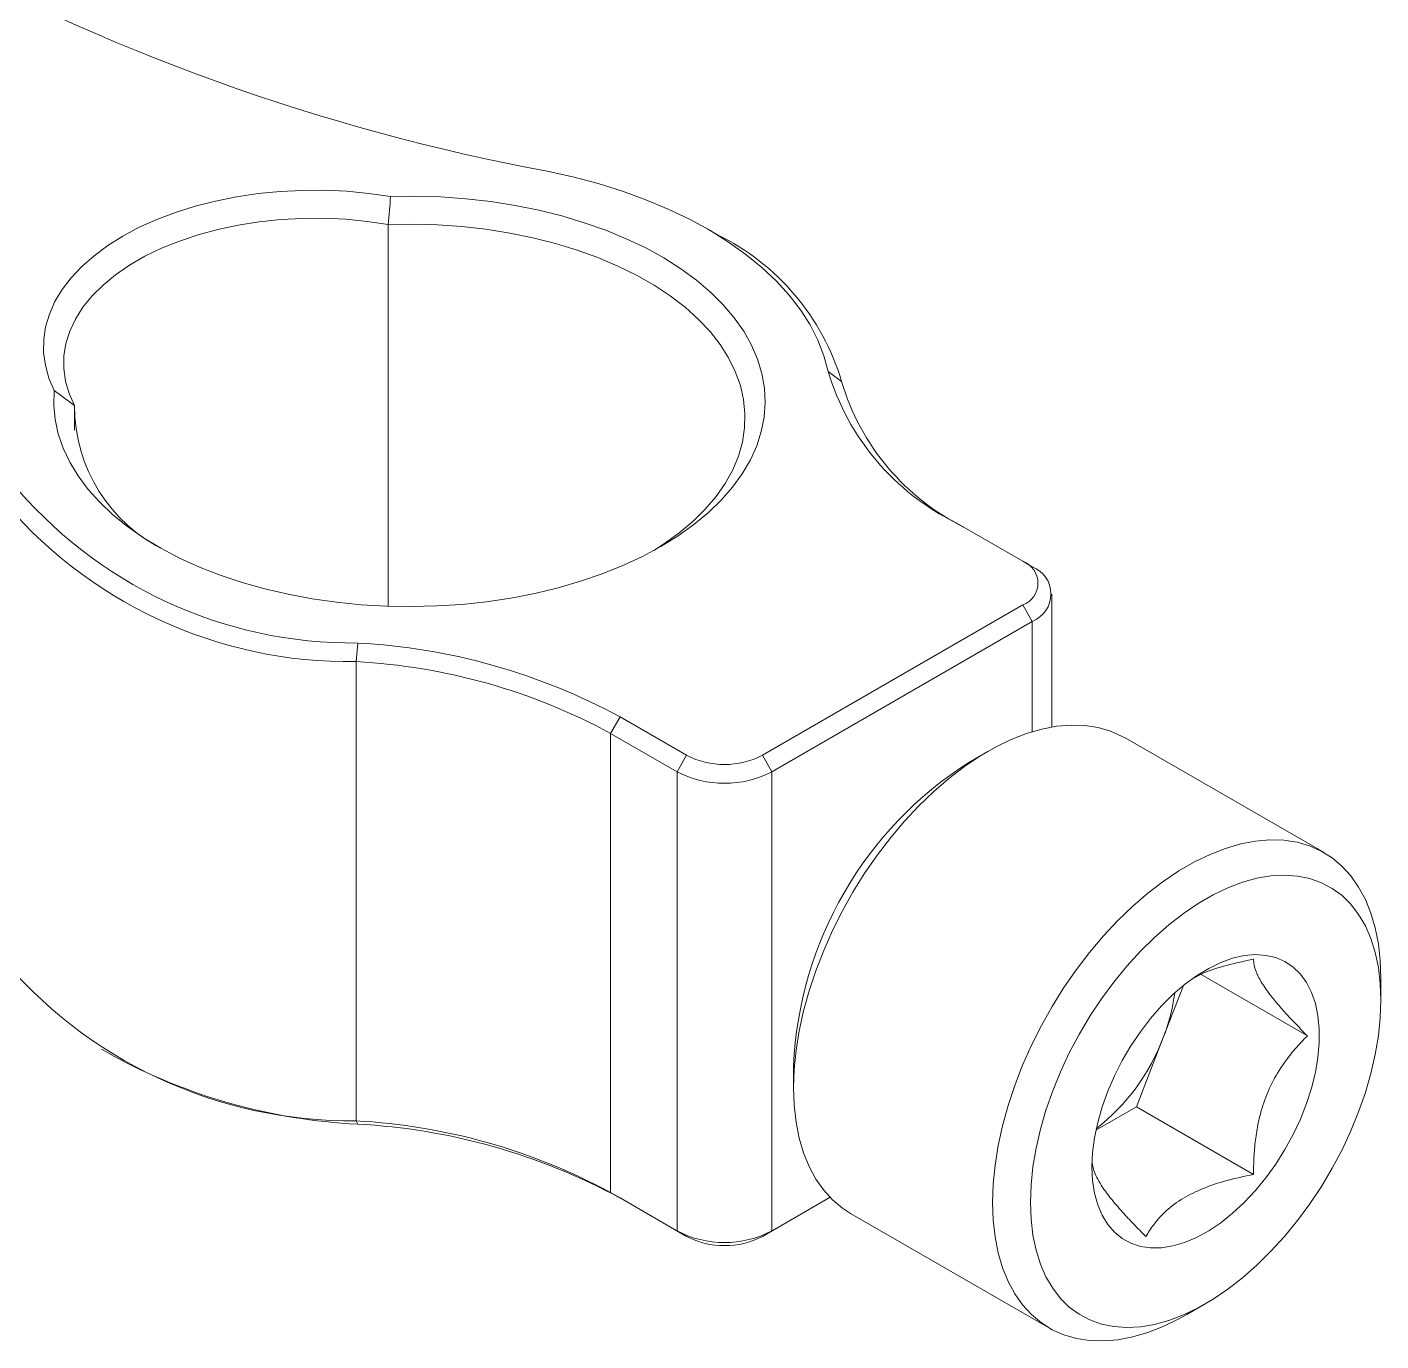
# Model space of a CAD drawing. Header units: millimetres. Extents: x 2 to 278, y 1 to 215.
# Drawn here: x 21.1 to 46.77, y 158.15 to 183.08 of the extents above; entities that cross this region are included whole.
import ezdxf

# ---------------------------------------------------------------- set-up
doc = ezdxf.new("R2010")
doc.units = ezdxf.units.MM

msp = doc.modelspace()

# ---------------------------------------------------------------- linework, layer by layer
at = {"color": 7, "linetype": 'Continuous', "lineweight": 0}
for p, q in [((27.947, 179.331), (27.947, 172.09)), ((34.187, 179.138), (34.007, 179.242)), ((36.541, 176.353), (36.289, 176.542)), ((21.999, 175.897), (21.999, 175.433)), ((39.978, 172.943), (38.717, 173.671)), ((40.158, 172.84), (39.978, 172.943)), ((40.53, 169.799), (40.53, 172.321)), ((35.039, 169.263), (39.978, 172.114)), ((40.158, 171.803), (39.978, 172.114)), ((40.158, 171.803), (35.219, 168.951)), ((40.158, 171.803), (40.158, 169.709)), ((27.368, 171.392), (27.337, 171.039)), ((27.337, 171.039), (27.337, 162.328)), ((32.341, 169.99), (32.162, 169.679)), ((32.341, 169.99), (33.602, 169.263)), ((33.423, 168.951), (32.162, 169.679)), ((32.162, 169.679), (32.162, 160.968)), ((45.689, 167.416), (41.917, 169.593)), ((33.602, 169.263), (33.423, 168.951)), ((35.039, 169.263), (35.219, 168.951)), ((39.313, 169.335), (38.954, 169.127)), ((33.423, 168.951), (33.423, 160.241)), ((35.219, 168.951), (35.219, 160.241)), ((43.356, 165.107), (45.372, 163.943)), ((42.641, 163.91), (43.023, 164.896)), ((46.767, 164.617), (46.767, 165.032)), ((42.13, 162.594), (42.641, 163.91)), ((22.511, 163.689), (22.69, 163.585)), ((35.632, 163.373), (35.632, 162.958)), ((41.365, 162.153), (42.13, 162.594)), ((42.13, 162.594), (44.351, 161.312)), ((27.337, 162.328), (27.368, 162.266)), ((32.162, 160.968), (33.423, 160.241)), ((32.162, 160.968), (32.341, 160.865)), ((33.602, 160.137), (32.341, 160.865)), ((36.322, 160.878), (35.039, 160.137)), ((35.219, 160.241), (36.322, 160.878)), ((36.71, 160.574), (40.482, 158.396)), ((33.423, 160.241), (33.602, 160.137)), ((35.219, 160.241), (35.039, 160.137)), ((43.086, 158.655), (43.445, 158.862))]:
    msp.add_line(p, q, dxfattribs=at)
at = {"color": 7, "linetype": 'Continuous', "lineweight": 0, "flags": 128}
for points in [[(36.289, 176.542), (36.208, 176.842), (36.093, 177.137), (35.944, 177.428), (35.763, 177.713), (35.549, 177.99), (35.305, 178.258), (35.031, 178.516), (34.728, 178.764), (34.398, 178.999), (34.041, 179.222), (33.66, 179.43), (33.256, 179.624), (32.831, 179.802), (32.387, 179.963), (31.925, 180.108), (31.448, 180.234), (30.958, 180.342)], [(21.614, 176.182), (21.513, 176.419), (21.446, 176.66), (21.413, 176.904), (21.414, 177.148), (21.451, 177.391), (21.522, 177.631), (21.627, 177.868), (21.765, 178.099), (21.936, 178.322), (22.138, 178.536), (22.369, 178.74), (22.629, 178.933), (22.916, 179.113), (23.227, 179.278), (23.56, 179.428), (23.914, 179.562), (24.285, 179.678), (24.672, 179.777), (25.072, 179.856), (25.481, 179.917), (25.898, 179.958), (26.319, 179.979), (26.742, 179.98), (27.164, 179.961), (27.581, 179.922), (27.991, 179.864)], [(27.991, 179.864), (28.469, 179.869), (28.946, 179.854), (29.42, 179.82), (29.889, 179.766), (30.35, 179.694), (30.801, 179.603), (31.239, 179.493), (31.664, 179.366), (32.071, 179.222), (32.46, 179.062), (32.828, 178.886), (33.174, 178.696), (33.495, 178.492), (33.791, 178.275), (34.059, 178.047), (34.299, 177.808), (34.508, 177.561), (34.687, 177.305), (34.834, 177.043), (34.949, 176.775), (35.03, 176.503), (35.078, 176.229), (35.092, 175.953), (35.072, 175.677), (35.019, 175.403), (34.932, 175.132), (34.812, 174.865), (34.659, 174.604), (34.475, 174.349), (34.26, 174.103), (34.016, 173.866), (33.743, 173.64), (33.443, 173.425), (33.117, 173.223), (32.768, 173.035), (32.396, 172.862), (32.004, 172.704), (31.593, 172.563), (31.167, 172.439), (30.726, 172.333), (30.273, 172.245), (29.811, 172.176), (29.341, 172.125), (28.866, 172.095), (28.389, 172.083), (27.911, 172.091), (27.436, 172.119), (26.965, 172.166), (26.501, 172.232), (26.047, 172.317), (25.604, 172.42), (25.175, 172.541), (24.761, 172.68), (24.366, 172.834), (23.991, 173.005), (23.637, 173.191), (23.307, 173.39), (23.003, 173.603), (22.725, 173.827), (22.476, 174.062), (22.256, 174.307), (22.067, 174.561), (21.909, 174.821), (21.783, 175.087), (21.691, 175.358), (21.631, 175.631), (21.606, 175.907), (21.614, 176.182)], [(27.947, 179.331), (27.548, 179.391), (27.141, 179.43), (26.73, 179.449), (26.318, 179.448), (25.907, 179.426), (25.502, 179.383), (25.104, 179.321), (24.717, 179.239), (24.344, 179.138), (23.987, 179.018), (23.65, 178.881), (23.334, 178.728), (23.042, 178.56), (22.777, 178.378), (22.54, 178.183), (22.333, 177.977), (22.158, 177.762), (22.016, 177.538), (21.908, 177.309), (21.834, 177.074), (21.796, 176.837), (21.793, 176.599), (21.827, 176.362), (21.895, 176.128), (21.999, 175.897)], [(32.979, 173.146), (33.165, 173.265), (33.457, 173.475), (33.721, 173.697), (33.956, 173.929), (34.161, 174.171), (34.335, 174.421), (34.477, 174.678), (34.586, 174.939), (34.661, 175.205), (34.703, 175.473), (34.71, 175.742), (34.683, 176.011), (34.622, 176.278), (34.527, 176.542), (34.4, 176.801), (34.239, 177.054), (34.047, 177.299), (33.825, 177.535), (33.573, 177.762), (33.292, 177.977), (32.986, 178.18), (32.654, 178.369), (32.299, 178.544), (31.923, 178.704), (31.528, 178.847), (31.116, 178.972), (30.689, 179.081), (30.249, 179.17), (29.799, 179.241), (29.342, 179.293), (28.879, 179.325), (28.413, 179.338), (27.947, 179.331)], [(41.917, 169.593), (41.864, 169.622), (41.642, 169.721), (41.405, 169.79), (41.155, 169.828), (40.892, 169.836), (40.619, 169.813), (40.338, 169.759), (40.05, 169.674), (39.757, 169.56), (39.462, 169.417), (39.165, 169.246), (38.87, 169.048), (38.577, 168.824), (38.289, 168.576), (38.008, 168.305), (37.735, 168.013), (37.473, 167.703), (37.222, 167.375), (36.985, 167.033), (36.763, 166.677), (36.558, 166.312), (36.37, 165.938), (36.202, 165.559), (36.053, 165.177), (35.926, 164.794), (35.821, 164.414), (35.739, 164.037), (35.679, 163.667), (35.644, 163.307), (35.632, 162.958), (35.644, 162.623), (35.679, 162.303), (35.739, 162.002), (35.821, 161.721), (35.926, 161.461), (36.053, 161.225), (36.202, 161.014), (36.37, 160.83), (36.558, 160.673), (36.71, 160.574)], [(46.767, 165.032), (46.755, 165.367), (46.719, 165.686), (46.66, 165.987), (46.578, 166.269), (46.473, 166.528), (46.345, 166.764), (46.197, 166.975), (46.029, 167.159), (45.841, 167.316), (45.636, 167.445), (45.414, 167.544), (45.177, 167.613), (44.926, 167.651), (44.664, 167.658), (44.391, 167.635), (44.11, 167.581), (43.822, 167.497), (43.529, 167.383), (43.234, 167.24), (42.937, 167.069), (42.641, 166.871), (42.349, 166.647), (42.061, 166.399), (41.78, 166.128), (41.507, 165.836), (41.244, 165.525), (40.994, 165.198), (40.757, 164.855), (40.535, 164.5), (40.329, 164.134), (40.142, 163.761), (39.973, 163.382), (39.825, 163), (39.698, 162.617), (39.593, 162.236), (39.51, 161.86), (39.451, 161.49), (39.415, 161.13), (39.403, 160.78), (39.415, 160.445), (39.451, 160.126), (39.51, 159.825), (39.593, 159.543), (39.698, 159.284), (39.825, 159.048), (39.973, 158.837), (40.142, 158.653), (40.329, 158.496), (40.535, 158.367), (40.757, 158.268), (40.994, 158.199), (41.244, 158.161), (41.507, 158.154), (41.78, 158.177), (42.061, 158.231), (42.349, 158.315), (42.641, 158.429), (42.937, 158.572), (43.086, 158.655)], [(46.767, 164.617), (46.755, 164.935), (46.719, 165.238), (46.66, 165.522), (46.577, 165.785), (46.472, 166.027), (46.345, 166.244), (46.197, 166.436), (46.03, 166.601), (45.843, 166.738), (45.64, 166.846), (45.42, 166.924), (45.187, 166.972), (44.94, 166.988), (44.683, 166.974), (44.417, 166.929), (44.145, 166.854), (43.867, 166.748), (43.586, 166.614), (43.303, 166.451), (43.022, 166.261), (42.744, 166.045), (42.472, 165.806), (42.206, 165.544), (41.949, 165.261), (41.702, 164.96), (41.469, 164.643), (41.249, 164.312), (41.046, 163.969), (40.859, 163.617), (40.692, 163.258), (40.544, 162.895), (40.417, 162.531), (40.312, 162.168), (40.229, 161.809), (40.17, 161.457), (40.134, 161.113), (40.122, 160.78), (40.134, 160.462), (40.17, 160.16), (40.229, 159.876), (40.312, 159.612), (40.417, 159.37), (40.544, 159.153), (40.692, 158.961), (40.859, 158.796), (41.046, 158.659), (41.249, 158.551), (41.469, 158.473), (41.702, 158.426), (41.949, 158.409), (42.206, 158.423), (42.472, 158.468), (42.744, 158.544), (43.022, 158.649), (43.303, 158.784), (43.586, 158.947), (43.867, 159.136), (44.145, 159.352), (44.417, 159.592), (44.683, 159.854), (44.94, 160.136), (45.187, 160.437), (45.42, 160.754), (45.64, 161.086), (45.843, 161.429), (46.03, 161.781), (46.197, 162.139), (46.345, 162.502), (46.472, 162.866), (46.577, 163.229), (46.66, 163.588), (46.719, 163.941), (46.755, 164.284), (46.767, 164.617)], [(41.289, 161.454), (41.301, 161.726), (41.338, 162.009), (41.398, 162.299), (41.482, 162.594), (41.588, 162.89), (41.714, 163.184), (41.861, 163.473), (42.025, 163.752), (42.206, 164.02), (42.4, 164.273), (42.606, 164.508), (42.822, 164.722), (43.045, 164.914), (43.273, 165.08), (43.502, 165.22), (43.731, 165.331), (43.956, 165.412), (44.176, 165.462), (44.387, 165.481), (44.588, 165.468), (44.775, 165.425), (44.948, 165.35), (45.104, 165.245), (45.24, 165.111), (45.357, 164.95), (45.452, 164.764), (45.524, 164.554), (45.572, 164.323), (45.597, 164.074), (45.597, 163.809), (45.572, 163.531), (45.524, 163.244), (45.452, 162.951), (45.357, 162.655), (45.24, 162.36), (45.104, 162.068), (44.948, 161.784), (44.775, 161.509), (44.588, 161.249), (44.387, 161.005), (44.176, 160.779), (43.956, 160.576), (43.731, 160.397), (43.502, 160.244), (43.273, 160.118), (43.045, 160.022), (42.822, 159.957), (42.606, 159.922), (42.4, 159.919), (42.206, 159.947), (42.025, 160.006), (41.861, 160.096), (41.714, 160.216), (41.588, 160.363), (41.482, 160.537), (41.398, 160.736), (41.338, 160.956), (41.301, 161.197), (41.289, 161.454)]]:
    msp.add_lwpolyline(points, dxfattribs=at)
at = {"color": 7, "linetype": 'Continuous', "lineweight": 0}
for centre, radius, start, end in [((38.318, 219.823), 40.16, 240.8646, 259.4402), ((32.195, 175.066), 4.533, 16.493, 63.9347), ((40.776, 177.875), 4.681, 196.5361, 243.9033), ((40.887, 177.642), 4.533, 196.5164, 243.6962), ((25.046, 175.889), 3.047, 179.8435, 244.1627), ((27.281, 179.785), 8.393, 219.2909, 270.5921), ((27.21, 179.619), 8.581, 219.038, 270.845), ((39.821, 172.529), 0.444, 290.7834, 69.2166), ((39.955, 172.321), 0.556, 291.3126, 68.6874), ((26.746, 159.661), 11.748, 61.5558, 86.966), ((26.733, 159.658), 11.397, 61.5558, 86.966), ((34.321, 170.649), 1.562, 242.6097, 297.3903), ((34.321, 170.675), 1.944, 242.4805, 297.5195), ((42.825, 163.056), 7.201, 122.5254, 177.48), ((27.247, 170.988), 8.66, 219.2909, 270.5921), ((39.419, 165.189), 3.467, 338.3375, 352.8027), ((38.89, 165.329), 4.011, 308.2108, 339.2684), ((27.894, 173.09), 10.837, 241.3, 267.2157), ((26.733, 150.947), 11.397, 61.5558, 86.966), ((26.746, 150.535), 11.748, 61.5558, 86.966), ((34.321, 161.964), 1.944, 242.4805, 297.5195), ((34.321, 161.523), 1.562, 242.6097, 297.3903)]:
    msp.add_arc(centre, radius, start, end, dxfattribs=at)
for points in [[(27.947, 179.331), (27.962, 179.508), (27.977, 179.686), (27.991, 179.864)], [(21.614, 176.182), (21.742, 176.087), (21.871, 175.992), (21.999, 175.897)]]:
    msp.add_open_spline(points, degree=3, dxfattribs=at)
for points, knots in [([(44.351, 165.395), (44.179, 165.358), (43.853, 165.288), (43.465, 165.168), (43.278, 165.071), (43.213, 165.037)], [0, 0, 0, 0, 0.422909, 0.800004, 1, 1, 1, 1]), ([(45.372, 163.943), (45.304, 164.011), (45.168, 164.148), (44.979, 164.35), (44.803, 164.548), (44.633, 164.759), (44.487, 164.971), (44.399, 165.151), (44.357, 165.291), (44.353, 165.36), (44.351, 165.395)], [0, 0, 0, 0, 0.1077864, 0.2161691, 0.3273134, 0.4399576, 0.5934882, 0.75215, 0.8755073, 1, 1, 1, 1]), ([(44.351, 161.312), (44.353, 161.42), (44.356, 161.637), (44.384, 161.965), (44.438, 162.295), (44.533, 162.66), (44.691, 163.047), (44.907, 163.403), (45.139, 163.7), (45.294, 163.862), (45.372, 163.943)], [0, 0, 0, 0, 0.107786, 0.216169, 0.327313, 0.439958, 0.593488, 0.75215, 0.875507, 1, 1, 1, 1]), ([(41.295, 161.522), (41.296, 161.512), (41.299, 161.472), (41.323, 161.386), (41.375, 161.26), (41.471, 161.092), (41.629, 160.872), (41.845, 160.619), (42.077, 160.37), (42.232, 160.213), (42.31, 160.134)], [0, 0, 0, 0, 0.035776, 0.152906, 0.273021, 0.394757, 0.560679, 0.732146, 0.86546, 1, 1, 1, 1]), ([(42.31, 160.134), (42.357, 160.209), (42.462, 160.378), (42.688, 160.629), (43.003, 160.864), (43.395, 161.055), (43.846, 161.206), (44.178, 161.276), (44.351, 161.312)], [0, 0, 0, 0, 0.138353, 0.30915, 0.485043, 0.648076, 0.816777, 1, 1, 1, 1])]:
    msp.add_open_spline(points, degree=3, knots=knots, dxfattribs=at)

doc.saveas('drawing.dxf')
